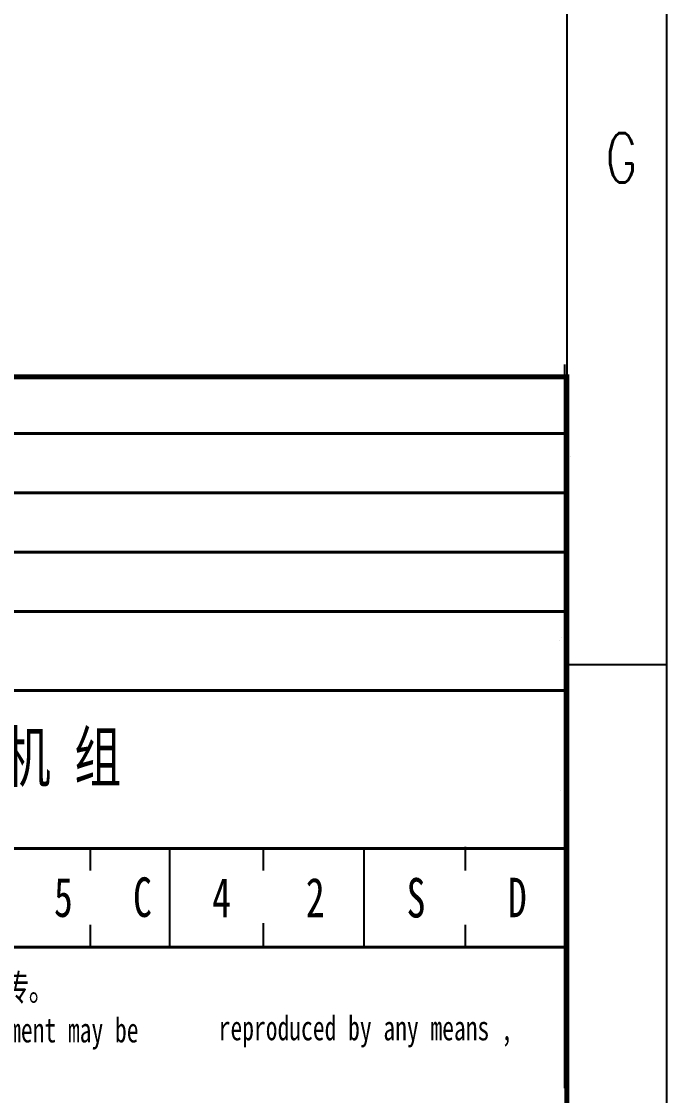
# Model space of a CAD drawing. Header units: inches. Extents: x 6 to 109360, y -14990 to 740552.
# Drawn here: x 1129.9 to 1195.2, y 76.3 to 185 of the extents above; entities that cross this region are included whole.
import ezdxf

# ---------------------------------------------------------------- set-up
doc = ezdxf.new("R2010")
doc.units = ezdxf.units.IN
doc.header["$MEASUREMENT"] = 0
doc.layers.add('1', color=7, linetype='Continuous')
doc.styles.add('HZ', font='txt_____.ttf', dxfattribs={"width": 0.7, "bigfont": 'HZTXT'})
doc.styles.add('宋体', font='', dxfattribs={"width": 0.7})
doc.styles.get('宋体').set_extended_font_data('SimSun')

# ---------------------------------------------------------------- blocks, each defined once
blk = doc.blocks.new('图签')
at = {"layer": '1'}
for p, q in [((-0.2, 59.71), (-0.2, 133.01)), ((0, 60.06), (0, 131.76)), ((-0.72, 105.01), (-0.72, 105.01)), ((-0.72, 105.01), (-0.72, 105.01)), ((-0.72, 105.01), (-0.72, 105.01)), ((-0.72, 105.01), (-0.72, 105.01)), ((-0.53, 105.36), (-0.53, 105.36)), ((-0.53, 105.36), (-0.53, 105.36)), ((-0.53, 105.36), (-0.53, 105.36)), ((-0.53, 105.36), (-0.53, 105.36)), ((-48.2, 81.76), (-48.2, 84)), ((-40.2, 74), (-40.2, 84)), ((-30.71, 81.75), (-30.71, 84)), ((-20.51, 73.94), (-20.51, 83.94)), ((-10.26, 81.76), (-10.26, 84.17)), ((-48.2, 74), (-48.2, 76.27)), ((-30.71, 74.09), (-30.71, 76.44)), ((-10.26, 74), (-10.26, 76.27)), ((-0.2, 74), (-180.2, 74))]:
    blk.add_line(p, q, dxfattribs=at)
at = {"layer": '1', "color": 7}
for p, q in [((0.34, 123.67), (0.34, 123.67)), ((0.34, 123.67), (0.34, 123.67)), ((0.34, 123.67), (0.34, 123.67)), ((0.34, 123.67), (0.34, 123.67)), ((-0.69, 89.9), (-0.69, 89.9)), ((-0.69, 89.9), (-0.69, 89.9)), ((-0.69, 89.9), (-0.69, 89.9)), ((-0.69, 89.9), (-0.69, 89.9))]:
    blk.add_line(p, q, dxfattribs=at)
at = {"layer": '1', "color": 7, "const_width": 0.5}
blk.add_lwpolyline([(-180, 0), (0, 0), (0, 131.76), (-180, 131.76)], close=True, dxfattribs=at)
at = {"layer": '1', "color": 7, "const_width": 0.3}
for points in [[(-180.2, 126), (-0.2, 126)], [(-180.2, 120), (-0.2, 120)], [(-180.2, 114), (-0.2, 114)], [(-180.2, 108), (-0.2, 108)], [(-180.2, 100), (-0.2, 100)], [(-180.2, 84), (-0.2, 84)], [(-180.2, 74), (-0.2, 74)], [(-180, 74), (0, 74)]]:
    blk.add_lwpolyline(points, dxfattribs=at)
at = {"linetype": 'Continuous', "attachment_point": 5, "style": '宋体'}
for s, width, heights, insert, char_height in [('浙 江 金 七 门 核 电 厂 1、2 号 机 组', 163.6991, [-6.65], (-89.21, 92.99), 5), ('5', 5.7748, [-4], (-50.96, 79.03), 4), ('C', 5.7748, [-4], (-42.96, 79.03), 4), ('4', 5.7748, [-4], (-34.96, 79.03), 4), ('2', 5.7748, [-4], (-25.47, 79.03), 4), ('S', 5.7748, [-4], (-15.27, 78.97), 4), ('D', 5.7748, [-4], (-5.02, 79.03), 4)]:
    blk.add_mtext_dynamic_manual_height_columns(s, width=width, gutter_width=1, heights=heights, dxfattribs=dict(at, insert=insert, char_height=char_height))
at = {"layer": '1', "color": 7, "ltscale": 0.8, "style": '宋体', "width": 0.7}
for s, height, p in [('本文件产权属中国核电工程有限公司（CNPE）所有，未经书面许可，不得以任何方式复制、传播、发表和外传。', 2.7, (-178.2, 68.56)), ('This document is the property of China Nuclear Power Engineering CO.,LTD (CNPE) , no part of this document may be', 2.5, (-177.88, 64.36)), ('reproduced by any means , ', 2.5, (-35.24, 64.57))]:
    blk.add_text(s, height=height, dxfattribs=at).set_placement(p)
blk = doc.blocks.new('*U110')
blk.add_blockref('图签', (0, 0))

msp = doc.modelspace()

# ---------------------------------------------------------------- linework, layer by layer
at = {"color": 4, "flags": 128}
msp.add_lwpolyline([(1195.21035, 848.28993), (1195.21035, 7.28993)], dxfattribs=at)
msp.add_lwpolyline([(31.21035, 838.28993), (1185.13035, 838.28993), (1185.13035, 17.28993), (31.21035, 17.28993)], close=True)
at = {"flags": 128}
msp.add_lwpolyline([(1185.21035, 119.91493), (1195.21035, 119.91493)], dxfattribs=at)

# ---------------------------------------------------------------- block references
msp.add_blockref('*U110', (1185.13035, 17.28993))

# ---------------------------------------------------------------- texts
at = {"color": 0, "style": 'HZ', "width": 0.7}
msp.add_text('G', height=5, dxfattribs=at).set_placement((1189.0648, 168.72024))

doc.saveas('drawing.dxf')
